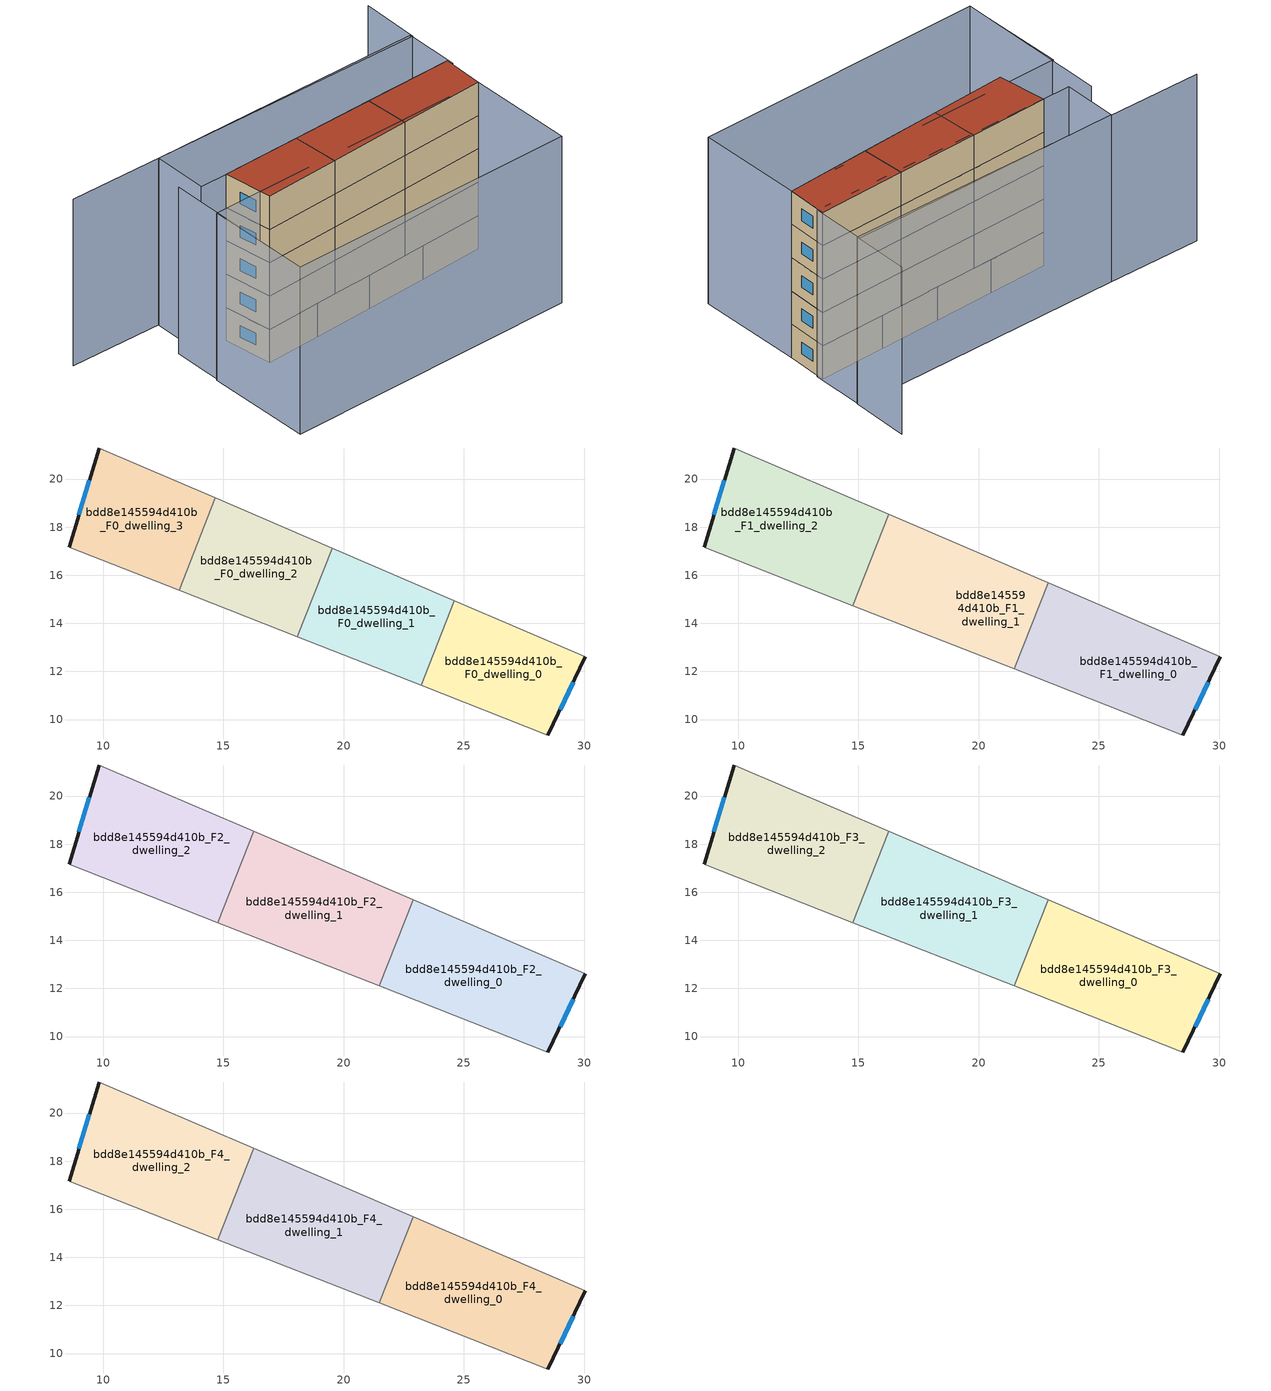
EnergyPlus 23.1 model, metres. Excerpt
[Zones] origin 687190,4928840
bdd8e145594d410b_F0_dwelling_0
 floor ground (EU_floor_Construction): 30.05,12.61 28.48,9.36 23.22,11.42 24.6,14.95 z0
 wall outside (EU_wall_Construction): 28.48,9.36 30.05,12.61 z0:3
 wall adiabatic (EU_wall_Construction): 23.22,11.42 28.48,9.36 / 30.05,12.61 24.6,14.95 z0:3
 wall to bdd8e145594d410b_F0_dwelling_1 (EU_wall_Construction): 24.6,14.95 23.22,11.42 z0:3
 window (EU_Window_Construction): 28.99,10.42 29.54,11.55 z0.98:2.02
bdd8e145594d410b_F0_dwelling_1
 floor ground (EU_floor_Construction): 24.6,14.95 23.22,11.42 18.08,13.44 19.53,17.13 z0
 wall adiabatic (EU_wall_Construction): 18.08,13.44 23.22,11.42 / 24.6,14.95 19.53,17.13 z0:3
 wall to bdd8e145594d410b_F0_dwelling_2 (EU_wall_Construction): 19.53,17.13 18.08,13.44 z0:3
bdd8e145594d410b_F0_dwelling_2
 floor ground (EU_floor_Construction): 19.53,17.13 18.08,13.44 13.16,15.37 14.67,19.21 z0
 wall adiabatic (EU_wall_Construction): 13.16,15.37 18.08,13.44 / 19.53,17.13 14.67,19.21 z0:3
 wall to bdd8e145594d410b_F0_dwelling_3 (EU_wall_Construction): 14.66,19.21 13.16,15.37 z0:3
bdd8e145594d410b_F0_dwelling_3
 floor ground (EU_floor_Construction): 14.67,19.21 13.16,15.37 8.58,17.17 9.83,21.29 z0
 wall outside (EU_wall_Construction): 9.83,21.29 8.58,17.17 z0:3
 wall adiabatic (EU_wall_Construction): 8.58,17.17 13.16,15.37 / 14.67,19.21 9.83,21.29 z0:3
 window (EU_Window_Construction): 9.43,19.95 8.99,18.51 z0.98:2.02
bdd8e145594d410b_F1_dwelling_0
 floor to bdd8e145594d410b_F0_dwelling_0 (EU_floor_Construction): 30.05,12.61 28.48,9.36 23.22,11.42 24.6,14.95 z3
 floor to bdd8e145594d410b_F0_dwelling_1 (EU_floor_Construction): 24.6,14.95 23.22,11.42 21.48,12.11 22.89,15.68 z3
 wall outside (EU_wall_Construction): 28.48,9.36 30.05,12.61 z3:6
 wall adiabatic (EU_wall_Construction): 21.48,12.11 28.48,9.36 / 30.05,12.61 22.89,15.68 z3:6
 wall to bdd8e145594d410b_F1_dwelling_1 (EU_wall_Construction): 22.89,15.68 21.48,12.11 z3:6
 window (EU_Window_Construction): 28.99,10.42 29.54,11.55 z3.98:5.02
bdd8e145594d410b_F1_dwelling_1
 floor to bdd8e145594d410b_F0_dwelling_1 (EU_floor_Construction): 22.89,15.68 21.48,12.11 18.08,13.44 19.53,17.13 z3
 floor to bdd8e145594d410b_F0_dwelling_2 (EU_floor_Construction): 19.53,17.13 18.08,13.44 14.78,14.74 16.26,18.53 z3
 wall adiabatic (EU_wall_Construction): 14.78,14.74 21.48,12.11 / 22.89,15.68 16.26,18.53 z3:6
 wall to bdd8e145594d410b_F1_dwelling_2 (EU_wall_Construction): 16.26,18.53 14.78,14.74 z3:6
bdd8e145594d410b_F1_dwelling_2
 floor to bdd8e145594d410b_F0_dwelling_2 (EU_floor_Construction): 16.26,18.53 14.78,14.74 13.16,15.37 14.66,19.21 z3
 floor to bdd8e145594d410b_F0_dwelling_3 (EU_floor_Construction): 14.66,19.21 13.16,15.37 8.58,17.17 9.83,21.29 z3
 wall outside (EU_wall_Construction): 9.83,21.29 8.58,17.17 z3:6
 wall adiabatic (EU_wall_Construction): 8.58,17.17 14.78,14.74 / 16.26,18.53 9.83,21.29 z3:6
 window (EU_Window_Construction): 9.43,19.95 8.99,18.51 z3.98:5.02
bdd8e145594d410b_F2_dwelling_0
 floor to bdd8e145594d410b_F1_dwelling_0 (EU_floor_Construction): 30.05,12.61 28.48,9.36 21.48,12.11 22.89,15.68 z6
 wall outside (EU_wall_Construction): 28.48,9.36 30.05,12.61 z6:9
 wall adiabatic (EU_wall_Construction): 21.48,12.11 28.48,9.36 / 30.05,12.61 22.89,15.68 z6:9
 wall to bdd8e145594d410b_F2_dwelling_1 (EU_wall_Construction): 22.89,15.68 21.48,12.11 z6:9
 window (EU_Window_Construction): 28.99,10.42 29.54,11.55 z6.98:8.02
bdd8e145594d410b_F2_dwelling_1
 floor to bdd8e145594d410b_F1_dwelling_1 (EU_floor_Construction): 22.89,15.68 21.48,12.11 14.78,14.74 16.26,18.53 z6
 wall adiabatic (EU_wall_Construction): 14.78,14.74 21.48,12.11 / 22.89,15.68 16.26,18.53 z6:9
 wall to bdd8e145594d410b_F2_dwelling_2 (EU_wall_Construction): 16.26,18.53 14.78,14.74 z6:9
bdd8e145594d410b_F2_dwelling_2
 floor to bdd8e145594d410b_F1_dwelling_2 (EU_floor_Construction): 16.26,18.53 14.78,14.74 8.58,17.17 9.83,21.29 z6
 wall outside (EU_wall_Construction): 9.83,21.29 8.58,17.17 z6:9
 wall adiabatic (EU_wall_Construction): 8.58,17.17 14.78,14.74 / 16.26,18.53 9.83,21.29 z6:9
 window (EU_Window_Construction): 9.43,19.95 8.99,18.51 z6.98:8.02
bdd8e145594d410b_F3_dwelling_0
 floor to bdd8e145594d410b_F2_dwelling_0 (EU_floor_Construction): 30.05,12.61 28.48,9.36 21.48,12.11 22.89,15.68 z9
 wall outside (EU_wall_Construction): 28.48,9.36 30.05,12.61 z9:12
 wall adiabatic (EU_wall_Construction): 21.48,12.11 28.48,9.36 / 30.05,12.61 22.89,15.68 z9:12
 wall to bdd8e145594d410b_F3_dwelling_1 (EU_wall_Construction): 22.89,15.68 21.48,12.11 z9:12
 window (EU_Window_Construction): 28.99,10.42 29.54,11.55 z9.98:11.02
bdd8e145594d410b_F3_dwelling_1
 floor to bdd8e145594d410b_F2_dwelling_1 (EU_floor_Construction): 22.89,15.68 21.48,12.11 14.78,14.74 16.26,18.53 z9
 wall adiabatic (EU_wall_Construction): 14.78,14.74 21.48,12.11 / 22.89,15.68 16.26,18.53 z9:12
 wall to bdd8e145594d410b_F3_dwelling_2 (EU_wall_Construction): 16.26,18.53 14.78,14.74 z9:12
bdd8e145594d410b_F3_dwelling_2
 floor to bdd8e145594d410b_F2_dwelling_2 (EU_floor_Construction): 16.26,18.53 14.78,14.74 8.58,17.17 9.83,21.29 z9
 wall outside (EU_wall_Construction): 9.83,21.29 8.58,17.17 z9:12
 wall adiabatic (EU_wall_Construction): 8.58,17.17 14.78,14.74 / 16.26,18.53 9.83,21.29 z9:12
 window (EU_Window_Construction): 9.43,19.95 8.99,18.51 z9.98:11.02
bdd8e145594d410b_F4_dwelling_0
 floor to bdd8e145594d410b_F3_dwelling_0 (EU_floor_Construction): 30.05,12.61 28.48,9.36 21.48,12.11 22.89,15.68 z12
 wall outside (EU_wall_Construction): 28.48,9.36 30.05,12.61 z12:15
 wall adiabatic (EU_wall_Construction): 21.48,12.11 28.48,9.36 / 30.05,12.61 22.89,15.68 z12:15
 wall to bdd8e145594d410b_F4_dwelling_1 (EU_wall_Construction): 22.89,15.68 21.48,12.11 z12:15
 window (EU_Window_Construction): 28.99,10.42 29.54,11.55 z12.98:14.02
 roof outside (EU_roof_Construction): 28.48,9.36 30.05,12.61 22.89,15.68 21.48,12.11 z15
bdd8e145594d410b_F4_dwelling_1
 floor to bdd8e145594d410b_F3_dwelling_1 (EU_floor_Construction): 22.89,15.68 21.48,12.11 14.78,14.74 16.26,18.53 z12
 wall adiabatic (EU_wall_Construction): 14.78,14.74 21.48,12.11 / 22.89,15.68 16.26,18.53 z12:15
 wall to bdd8e145594d410b_F4_dwelling_2 (EU_wall_Construction): 16.26,18.53 14.78,14.74 z12:15
 roof outside (EU_roof_Construction): 21.48,12.11 22.89,15.68 16.26,18.53 14.78,14.74 z15
bdd8e145594d410b_F4_dwelling_2
 floor to bdd8e145594d410b_F3_dwelling_2 (EU_floor_Construction): 16.26,18.53 14.78,14.74 8.58,17.17 9.83,21.29 z12
 wall outside (EU_wall_Construction): 9.83,21.29 8.58,17.17 z12:15
 wall adiabatic (EU_wall_Construction): 8.58,17.17 14.78,14.74 / 16.26,18.53 9.83,21.29 z12:15
 window (EU_Window_Construction): 9.43,19.95 8.99,18.51 z12.98:14.02
 roof outside (EU_roof_Construction): 14.78,14.74 16.26,18.53 9.83,21.29 8.58,17.17 z15
shading: 6.84,23.76 1.2,11.29 / 34.05,20.89 31.89,16.27 / 31.89,16.27 2.15,30.18 / 24.71,0.84 1.16,11.27 / 1.16,11.27 4.94,19.79 / 4.94,19.79 28.48,9.36 / 28.48,9.36 24.71,0.84 / 9.61,26.69 31.93,16.5 / 31.93,16.5 29.93,12.11 / 29.93,12.11 7.61,22.3 / 7.61,22.3 9.61,26.69 z0:15
[Building]
EU S2 Campaign: North Axis=0; Terrain=City; Solar Distribution=FullExterior
[Site:Location]
Bologna: Latitude=44.5; Longitude=11.25; Time Zone=1; Elevation=37
[SizingPeriod:WeatherFileDays]
AnnualSizingPeriod: Begin Month=1; Begin Day of Month=1; End Month=12; End Day of Month=31; Day of Week for Start Day=Monday; Use Weather File Daylight Saving Period=No; Use Weather File Rain and Snow Indicators=No
[MATERIAL]
EU_InternalMass_Material: Roughness=MediumRough; Thickness=0.1; Conductivity=1; Density=1800; Specific Heat=900; Thermal Absorptance=0.9; Solar Absorptance=0.7; Visible Absorptance=0.7
[MATERIAL:NOMASS] Roughness=MediumRough; Thermal Absorptance=0.9; Solar Absorptance=0.7; Visible Absorptance=0.7
Name | Thermal Resistance
EU_wall_NoMass | 0.905828
EU_roof_NoMass | 0.37593
EU_floor_NoMass | 0.67114
[WINDOWMATERIAL:SIMPLEGLAZINGSYSTEM]
EU_Window_SimpleGlazing: UFactor=4.52486; Solar Heat Gain Coefficient=0.85; Visible Transmittance=0.85
[CONSTRUCTION]
EU_wall_Construction: EU_wall_NoMass
EU_roof_Construction: EU_roof_NoMass
EU_floor_Construction: EU_floor_NoMass
EU_InternalMass_Construction: EU_InternalMass_Material
EU_Window_Construction: EU_Window_SimpleGlazing
[ZONE] Type=1; Multiplier=1; Ceiling Height=autocalculate; Floor Area=autocalculate; Part of Total Floor Area=Yes
Name | Volume
bdd8e145594d410b_F0_dwelling_0 | 64.144
bdd8e145594d410b_F1_dwelling_0 | 85.5315
bdd8e145594d410b_F2_dwelling_0; bdd8e145594d410b_F3_dwelling_0; bdd8e145594d410b_F4_dwelling_0 | 85.5352
bdd8e145594d410b_F0_dwelling_1 | 64.1484
bdd8e145594d410b_F1_dwelling_1 | 85.5212
bdd8e145594d410b_F2_dwelling_1; bdd8e145594d410b_F3_dwelling_1; bdd8e145594d410b_F4_dwelling_1 | 85.5256
bdd8e145594d410b_F0_dwelling_2 | 64.1521
bdd8e145594d410b_F1_dwelling_2 | 85.5278
bdd8e145594d410b_F2_dwelling_2; bdd8e145594d410b_F3_dwelling_2; bdd8e145594d410b_F4_dwelling_2 | 85.53
bdd8e145594d410b_F0_dwelling_3 | 64.1514
[INTERNALMASS] Construction=EU_InternalMass_Construction
Name | Zone or ZoneList | Surface Area
bdd8e145594d410b_F0_dwelling_0_EU_InternalMass | bdd8e145594d410b_F0_dwelling_0 | 21.3816
bdd8e145594d410b_F0_dwelling_1_EU_InternalMass | bdd8e145594d410b_F0_dwelling_1 | 21.3829
bdd8e145594d410b_F0_dwelling_2_EU_InternalMass | bdd8e145594d410b_F0_dwelling_2 | 21.384
bdd8e145594d410b_F0_dwelling_3_EU_InternalMass | bdd8e145594d410b_F0_dwelling_3 | 21.384
bdd8e145594d410b_F1_dwelling_0_EU_InternalMass | bdd8e145594d410b_F1_dwelling_0 | 28.5119
bdd8e145594d410b_F1_dwelling_1_EU_InternalMass | bdd8e145594d410b_F1_dwelling_1 | 28.5085
bdd8e145594d410b_F1_dwelling_2_EU_InternalMass | bdd8e145594d410b_F1_dwelling_2 | 28.5101
bdd8e145594d410b_F2_dwelling_0_EU_InternalMass | bdd8e145594d410b_F2_dwelling_0 | 28.5119
bdd8e145594d410b_F2_dwelling_1_EU_InternalMass | bdd8e145594d410b_F2_dwelling_1 | 28.5085
bdd8e145594d410b_F2_dwelling_2_EU_InternalMass | bdd8e145594d410b_F2_dwelling_2 | 28.5101
bdd8e145594d410b_F3_dwelling_0_EU_InternalMass | bdd8e145594d410b_F3_dwelling_0 | 28.5119
bdd8e145594d410b_F3_dwelling_1_EU_InternalMass | bdd8e145594d410b_F3_dwelling_1 | 28.5085
bdd8e145594d410b_F3_dwelling_2_EU_InternalMass | bdd8e145594d410b_F3_dwelling_2 | 28.5101
bdd8e145594d410b_F4_dwelling_0_EU_InternalMass | bdd8e145594d410b_F4_dwelling_0 | 28.5119
bdd8e145594d410b_F4_dwelling_1_EU_InternalMass | bdd8e145594d410b_F4_dwelling_1 | 28.5085
bdd8e145594d410b_F4_dwelling_2_EU_InternalMass | bdd8e145594d410b_F4_dwelling_2 | 28.5101
[OTHEREQUIPMENT] Fuel Type=Electricity; Design Level Calculation Method=Watts/Area; Power per Zone Floor Area=1; Fraction Latent=0; Fraction Radiant=0; Fraction Lost=0; Carbon Dioxide Generation Rate=0; EndUse Subcategory=EU_Step8_InternalGains
Name | Zone or ZoneList or Space or SpaceList | Schedule
EU_Step8_InternalGain_bdd8e145594d410b_F0_dwelling_0_f000 | bdd8e145594d410b_F0_dwelling_0 | EU_Step8_GainSchedule_bdd8e145594d410b_F0_dwelling_0_f000
EU_Step8_InternalGain_bdd8e145594d410b_F0_dwelling_1_f000 | bdd8e145594d410b_F0_dwelling_1 | EU_Step8_GainSchedule_bdd8e145594d410b_F0_dwelling_1_f000
EU_Step8_InternalGain_bdd8e145594d410b_F0_dwelling_2_f000 | bdd8e145594d410b_F0_dwelling_2 | EU_Step8_GainSchedule_bdd8e145594d410b_F0_dwelling_2_f000
EU_Step8_InternalGain_bdd8e145594d410b_F0_dwelling_3_f000 | bdd8e145594d410b_F0_dwelling_3 | EU_Step8_GainSchedule_bdd8e145594d410b_F0_dwelling_3_f000
EU_Step8_InternalGain_bdd8e145594d410b_F1_dwelling_0_f000 | bdd8e145594d410b_F1_dwelling_0 | EU_Step8_GainSchedule_bdd8e145594d410b_F1_dwelling_0_f000
EU_Step8_InternalGain_bdd8e145594d410b_F1_dwelling_1_f000 | bdd8e145594d410b_F1_dwelling_1 | EU_Step8_GainSchedule_bdd8e145594d410b_F1_dwelling_1_f000
EU_Step8_InternalGain_bdd8e145594d410b_F1_dwelling_2_f000 | bdd8e145594d410b_F1_dwelling_2 | EU_Step8_GainSchedule_bdd8e145594d410b_F1_dwelling_2_f000
EU_Step8_InternalGain_bdd8e145594d410b_F2_dwelling_0_f000 | bdd8e145594d410b_F2_dwelling_0 | EU_Step8_GainSchedule_bdd8e145594d410b_F2_dwelling_0_f000
EU_Step8_InternalGain_bdd8e145594d410b_F2_dwelling_1_f000 | bdd8e145594d410b_F2_dwelling_1 | EU_Step8_GainSchedule_bdd8e145594d410b_F2_dwelling_1_f000
EU_Step8_InternalGain_bdd8e145594d410b_F2_dwelling_2_f000 | bdd8e145594d410b_F2_dwelling_2 | EU_Step8_GainSchedule_bdd8e145594d410b_F2_dwelling_2_f000
EU_Step8_InternalGain_bdd8e145594d410b_F3_dwelling_0_f000 | bdd8e145594d410b_F3_dwelling_0 | EU_Step8_GainSchedule_bdd8e145594d410b_F3_dwelling_0_f000
EU_Step8_InternalGain_bdd8e145594d410b_F3_dwelling_1_f000 | bdd8e145594d410b_F3_dwelling_1 | EU_Step8_GainSchedule_bdd8e145594d410b_F3_dwelling_1_f000
EU_Step8_InternalGain_bdd8e145594d410b_F3_dwelling_2_f000 | bdd8e145594d410b_F3_dwelling_2 | EU_Step8_GainSchedule_bdd8e145594d410b_F3_dwelling_2_f000
EU_Step8_InternalGain_bdd8e145594d410b_F4_dwelling_0_f000 | bdd8e145594d410b_F4_dwelling_0 | EU_Step8_GainSchedule_bdd8e145594d410b_F4_dwelling_0_f000
EU_Step8_InternalGain_bdd8e145594d410b_F4_dwelling_1_f000 | bdd8e145594d410b_F4_dwelling_1 | EU_Step8_GainSchedule_bdd8e145594d410b_F4_dwelling_1_f000
EU_Step8_InternalGain_bdd8e145594d410b_F4_dwelling_2_f000 | bdd8e145594d410b_F4_dwelling_2 | EU_Step8_GainSchedule_bdd8e145594d410b_F4_dwelling_2_f000
[ZONEVENTILATION:DESIGNFLOWRATE] Schedule=EU_AlwaysOn; Design Flow Rate Calculation Method=AirChanges/Hour; Air Changes per Hour=0.73129; Ventilation Type=Natural; Fan Pressure Rise=0; Fan Total Efficiency=1; Constant Term Coefficient=1; Temperature Term Coefficient=0; Velocity Term Coefficient=0; Velocity Squared Term Coefficient=0; Minimum Indoor Temperature=-100; Maximum Indoor Temperature=100; Delta Temperature=-100; Minimum Outdoor Temperature=-100; Maximum Outdoor Temperature=100; Maximum Wind Speed=40
Name | Zone or ZoneList or Space or SpaceList
EU_ConstantAir_bdd8e145594d410b_F0_dwelling_0 | bdd8e145594d410b_F0_dwelling_0
EU_ConstantAir_bdd8e145594d410b_F0_dwelling_1 | bdd8e145594d410b_F0_dwelling_1
EU_ConstantAir_bdd8e145594d410b_F0_dwelling_2 | bdd8e145594d410b_F0_dwelling_2
EU_ConstantAir_bdd8e145594d410b_F0_dwelling_3 | bdd8e145594d410b_F0_dwelling_3
EU_ConstantAir_bdd8e145594d410b_F1_dwelling_0 | bdd8e145594d410b_F1_dwelling_0
EU_ConstantAir_bdd8e145594d410b_F1_dwelling_1 | bdd8e145594d410b_F1_dwelling_1
EU_ConstantAir_bdd8e145594d410b_F1_dwelling_2 | bdd8e145594d410b_F1_dwelling_2
EU_ConstantAir_bdd8e145594d410b_F2_dwelling_0 | bdd8e145594d410b_F2_dwelling_0
EU_ConstantAir_bdd8e145594d410b_F2_dwelling_1 | bdd8e145594d410b_F2_dwelling_1
EU_ConstantAir_bdd8e145594d410b_F2_dwelling_2 | bdd8e145594d410b_F2_dwelling_2
EU_ConstantAir_bdd8e145594d410b_F3_dwelling_0 | bdd8e145594d410b_F3_dwelling_0
EU_ConstantAir_bdd8e145594d410b_F3_dwelling_1 | bdd8e145594d410b_F3_dwelling_1
EU_ConstantAir_bdd8e145594d410b_F3_dwelling_2 | bdd8e145594d410b_F3_dwelling_2
EU_ConstantAir_bdd8e145594d410b_F4_dwelling_0 | bdd8e145594d410b_F4_dwelling_0
EU_ConstantAir_bdd8e145594d410b_F4_dwelling_1 | bdd8e145594d410b_F4_dwelling_1
EU_ConstantAir_bdd8e145594d410b_F4_dwelling_2 | bdd8e145594d410b_F4_dwelling_2
[HVACTEMPLATE:THERMOSTAT] Constant Heating Setpoint=20; Constant Cooling Setpoint=50
EU_HeatOnly_bdd8e145594d410b_F0_dwelling_0; EU_HeatOnly_bdd8e145594d410b_F0_dwelling_1; EU_HeatOnly_bdd8e145594d410b_F0_dwelling_2; EU_HeatOnly_bdd8e145594d410b_F0_dwelling_3; EU_HeatOnly_bdd8e145594d410b_F1_dwelling_0; EU_HeatOnly_bdd8e145594d410b_F1_dwelling_1; EU_HeatOnly_bdd8e145594d410b_F1_dwelling_2; EU_HeatOnly_bdd8e145594d410b_F2_dwelling_0; EU_HeatOnly_bdd8e145594d410b_F2_dwelling_1; EU_HeatOnly_bdd8e145594d410b_F2_dwelling_2; EU_HeatOnly_bdd8e145594d410b_F3_dwelling_0; EU_HeatOnly_bdd8e145594d410b_F3_dwelling_1; EU_HeatOnly_bdd8e145594d410b_F3_dwelling_2; EU_HeatOnly_bdd8e145594d410b_F4_dwelling_0; EU_HeatOnly_bdd8e145594d410b_F4_dwelling_1; EU_HeatOnly_bdd8e145594d410b_F4_dwelling_2
[HVACTEMPLATE:ZONE:IDEALLOADSAIRSYSTEM] System Availability Schedule=EU_AlwaysOn; Maximum Heating Supply Air Temperature=50; Minimum Cooling Supply Air Temperature=13; Maximum Heating Supply Air Humidity Ratio=0.0156; Minimum Cooling Supply Air Humidity Ratio=0.0077; Heating Limit=NoLimit; Cooling Limit=NoLimit; Heating Availability Schedule=EU_AlwaysOn; Cooling Availability Schedule=EU_CoolingOff; Dehumidification Control Type=ConstantSensibleHeatRatio; Cooling Sensible Heat Ratio=0.7; Dehumidification Setpoint=60; Humidification Control Type=None; Humidification Setpoint=30; Outdoor Air Method=None; Outdoor Air Flow Rate per Person=0.00944; Outdoor Air Flow Rate per Zone Floor Area=0; Outdoor Air Flow Rate per Zone=0; Demand Controlled Ventilation Type=None; Outdoor Air Economizer Type=NoEconomizer; Heat Recovery Type=None; Sensible Heat Recovery Effectiveness=0.7; Latent Heat Recovery Effectiveness=0.65
Name | Template Thermostat
bdd8e145594d410b_F0_dwelling_0 | EU_HeatOnly_bdd8e145594d410b_F0_dwelling_0
bdd8e145594d410b_F0_dwelling_1 | EU_HeatOnly_bdd8e145594d410b_F0_dwelling_1
bdd8e145594d410b_F0_dwelling_2 | EU_HeatOnly_bdd8e145594d410b_F0_dwelling_2
bdd8e145594d410b_F0_dwelling_3 | EU_HeatOnly_bdd8e145594d410b_F0_dwelling_3
bdd8e145594d410b_F1_dwelling_0 | EU_HeatOnly_bdd8e145594d410b_F1_dwelling_0
bdd8e145594d410b_F1_dwelling_1 | EU_HeatOnly_bdd8e145594d410b_F1_dwelling_1
bdd8e145594d410b_F1_dwelling_2 | EU_HeatOnly_bdd8e145594d410b_F1_dwelling_2
bdd8e145594d410b_F2_dwelling_0 | EU_HeatOnly_bdd8e145594d410b_F2_dwelling_0
bdd8e145594d410b_F2_dwelling_1 | EU_HeatOnly_bdd8e145594d410b_F2_dwelling_1
bdd8e145594d410b_F2_dwelling_2 | EU_HeatOnly_bdd8e145594d410b_F2_dwelling_2
bdd8e145594d410b_F3_dwelling_0 | EU_HeatOnly_bdd8e145594d410b_F3_dwelling_0
bdd8e145594d410b_F3_dwelling_1 | EU_HeatOnly_bdd8e145594d410b_F3_dwelling_1
bdd8e145594d410b_F3_dwelling_2 | EU_HeatOnly_bdd8e145594d410b_F3_dwelling_2
bdd8e145594d410b_F4_dwelling_0 | EU_HeatOnly_bdd8e145594d410b_F4_dwelling_0
bdd8e145594d410b_F4_dwelling_1 | EU_HeatOnly_bdd8e145594d410b_F4_dwelling_1
bdd8e145594d410b_F4_dwelling_2 | EU_HeatOnly_bdd8e145594d410b_F4_dwelling_2
[SIZING:ZONE] Zone Cooling Design Supply Air Temperature Input Method=SupplyAirTemperature; Zone Cooling Design Supply Air Temperature=13; Zone Heating Design Supply Air Temperature Input Method=SupplyAirTemperature; Zone Heating Design Supply Air Temperature=50; Zone Cooling Design Supply Air Humidity Ratio=0.008; Zone Heating Design Supply Air Humidity Ratio=0.008; Cooling Design Air Flow Method=DesignDay; Cooling Design Air Flow Rate=0; Cooling Minimum Air Flow per Zone Floor Area=0.000762; Cooling Minimum Air Flow=0; Cooling Minimum Air Flow Fraction=0.2; Heating Design Air Flow Method=DesignDay; Heating Design Air Flow Rate=0; Heating Maximum Air Flow per Zone Floor Area=0.002032; Heating Maximum Air Flow=0.141576; Heating Maximum Air Flow Fraction=0.3; Account for Dedicated Outdoor Air System=No; Dedicated Outdoor Air System Control Strategy=NeutralSupplyAir; Dedicated Outdoor Air Low Setpoint Temperature for Design=autosize; Dedicated Outdoor Air High Setpoint Temperature for Design=autosize; Zone Load Sizing Method=Sensible Load Only No Latent Load; Zone Latent Cooling Design Supply Air Humidity Ratio Input Method=HumidityRatioDifference; Zone Cooling Design Supply Air Humidity Ratio Difference=0.005; Zone Latent Heating Design Supply Air Humidity Ratio Input Method=HumidityRatioDifference; Zone Humidification Design Supply Air Humidity Ratio Difference=0.005
bdd8e145594d410b_F0_dwelling_0; bdd8e145594d410b_F0_dwelling_1; bdd8e145594d410b_F0_dwelling_2; bdd8e145594d410b_F0_dwelling_3; bdd8e145594d410b_F1_dwelling_0; bdd8e145594d410b_F1_dwelling_1; bdd8e145594d410b_F1_dwelling_2; bdd8e145594d410b_F2_dwelling_0; bdd8e145594d410b_F2_dwelling_1; bdd8e145594d410b_F2_dwelling_2; bdd8e145594d410b_F3_dwelling_0; bdd8e145594d410b_F3_dwelling_1; bdd8e145594d410b_F3_dwelling_2; bdd8e145594d410b_F4_dwelling_0; bdd8e145594d410b_F4_dwelling_1; bdd8e145594d410b_F4_dwelling_2
[SCHEDULE:CONSTANT]
Name | Hourly Value
EU_AlwaysOn | 1
EU_CoolingOff | 0
[SCHEDULE:FILE] Column Number=1; Rows to Skip at Top=0; Number of Hours of Data=8760; Column Separator=Comma; Interpolate to Timestep=No; Minutes per Item=60; Adjust Schedule for Daylight Savings=Yes
Name | File
EU_Step8_GainSchedule_bdd8e145594d410b_F0_dwelling_0_f000 | ../../schedules/bdd8e145594d410b/bdd8e145594d410b_F0_dwelling_0_f000_gain.csv
EU_Step8_GainSchedule_bdd8e145594d410b_F0_dwelling_1_f000 | ../../schedules/bdd8e145594d410b/bdd8e145594d410b_F0_dwelling_1_f000_gain.csv
EU_Step8_GainSchedule_bdd8e145594d410b_F0_dwelling_2_f000 | ../../schedules/bdd8e145594d410b/bdd8e145594d410b_F0_dwelling_2_f000_gain.csv
EU_Step8_GainSchedule_bdd8e145594d410b_F0_dwelling_3_f000 | ../../schedules/bdd8e145594d410b/bdd8e145594d410b_F0_dwelling_3_f000_gain.csv
EU_Step8_GainSchedule_bdd8e145594d410b_F1_dwelling_0_f000 | ../../schedules/bdd8e145594d410b/bdd8e145594d410b_F1_dwelling_0_f000_gain.csv
EU_Step8_GainSchedule_bdd8e145594d410b_F1_dwelling_1_f000 | ../../schedules/bdd8e145594d410b/bdd8e145594d410b_F1_dwelling_1_f000_gain.csv
EU_Step8_GainSchedule_bdd8e145594d410b_F1_dwelling_2_f000 | ../../schedules/bdd8e145594d410b/bdd8e145594d410b_F1_dwelling_2_f000_gain.csv
EU_Step8_GainSchedule_bdd8e145594d410b_F2_dwelling_0_f000 | ../../schedules/bdd8e145594d410b/bdd8e145594d410b_F2_dwelling_0_f000_gain.csv
EU_Step8_GainSchedule_bdd8e145594d410b_F2_dwelling_1_f000 | ../../schedules/bdd8e145594d410b/bdd8e145594d410b_F2_dwelling_1_f000_gain.csv
EU_Step8_GainSchedule_bdd8e145594d410b_F2_dwelling_2_f000 | ../../schedules/bdd8e145594d410b/bdd8e145594d410b_F2_dwelling_2_f000_gain.csv
EU_Step8_GainSchedule_bdd8e145594d410b_F3_dwelling_0_f000 | ../../schedules/bdd8e145594d410b/bdd8e145594d410b_F3_dwelling_0_f000_gain.csv
EU_Step8_GainSchedule_bdd8e145594d410b_F3_dwelling_1_f000 | ../../schedules/bdd8e145594d410b/bdd8e145594d410b_F3_dwelling_1_f000_gain.csv
EU_Step8_GainSchedule_bdd8e145594d410b_F3_dwelling_2_f000 | ../../schedules/bdd8e145594d410b/bdd8e145594d410b_F3_dwelling_2_f000_gain.csv
EU_Step8_GainSchedule_bdd8e145594d410b_F4_dwelling_0_f000 | ../../schedules/bdd8e145594d410b/bdd8e145594d410b_F4_dwelling_0_f000_gain.csv
EU_Step8_GainSchedule_bdd8e145594d410b_F4_dwelling_1_f000 | ../../schedules/bdd8e145594d410b/bdd8e145594d410b_F4_dwelling_1_f000_gain.csv
EU_Step8_GainSchedule_bdd8e145594d410b_F4_dwelling_2_f000 | ../../schedules/bdd8e145594d410b/bdd8e145594d410b_F4_dwelling_2_f000_gain.csv
